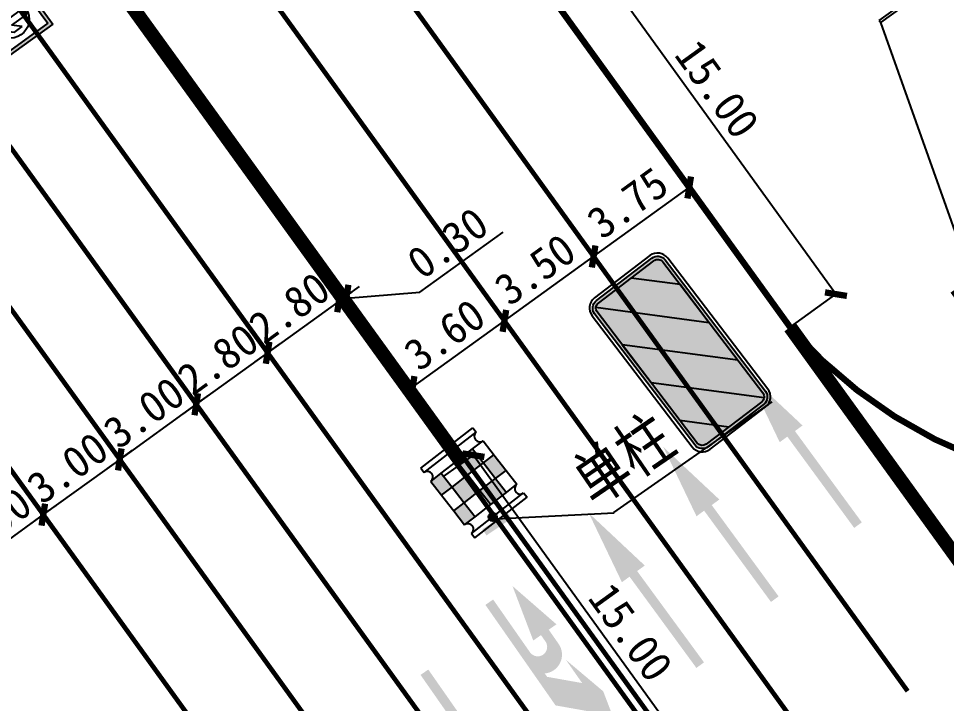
# Model space of a CAD drawing. Extents: x 529560 to 530007, y 3020699 to 3021211.
# Drawn here: x 529718.49 to 529748.01, y 3020943.54 to 3020965.34 of the extents above; entities that cross this region are included whole.
import ezdxf

# ---------------------------------------------------------------- set-up
doc = ezdxf.new("R2010")
doc.units = 0
doc.header["$LTSCALE"] = 0.5
doc.header["$PDMODE"] = 32
doc.linetypes.add('JTSS01', pattern=[6, 2, -4])
doc.linetypes.add('JTSS02', pattern=[2, 1, -1])
doc.layers.get('0').update_dxf_attribs({"linetype": 'CONTINUOUS'})
doc.layers.get('Defpoints').update_dxf_attribs({"linetype": 'CONTINUOUS'})
for name, color, linetype in [('@-交通信号', 7, 'CONTINUOUS'), ('@-交通标志', 7, 'CONTINUOUS'), ('@-设计标注', 7, 'CONTINUOUS'), ('@-道路边线', 7, 'CONTINUOUS'), ('@-隔离栏', 7, 'CONTINUOUS'), ('交通标志', 7, 'CONTINUOUS')]:
    doc.layers.add(name, color=color, linetype=linetype)
doc.layers.add('@-道路标线', color=7, linetype='CONTINUOUS', lineweight=0)
doc.styles.add('--黑体', font='simhei.ttf')
doc.styles.add('HT', font='rd.shx', dxfattribs={"bigfont": 'ht.shx'})
doc.styles.add('黑体', font='simhei.ttf')
doc.linetypes.add('FENCELINE1', pattern='A,6.349999999999998,-2.54,[133,ltypeshp.shx,S=2.54,R=0,X=-2.54,Y=0],-2.54,25.4', length=36.83)
doc.dimstyles.new('标志标注', dxfattribs={"dimtxt": 1, "dimasz": 0.5, "dimexe": 0, "dimexo": 0, "dimgap": 0.25, "dimtad": 1, "dimzin": 0, "dimdsep": 46, "dimtxsty": '--黑体', "dimblk": 'ARCHTICK', "dimcen": 0.09, "dimadec": 0, "dimazin": 0, "dimtfac": 1, "dimtix": 1, "dimtmove": 2, "dimatfit": 0, "dimfxl": 1, "dimtolj": 1, "dimtzin": 0, "dimarcsym": 0})

# ---------------------------------------------------------------- blocks, each defined once
blk = doc.blocks.new('_ArchTick')
at = {"color": 0, "linetype": 'ByBlock', "const_width": 0.4}
blk.add_lwpolyline([(-0.5, -0.5), (0.5, 0.5)], dxfattribs=at)
blk = doc.blocks.new('*D57')
at = {"layer": '@-设计标注', "color": 0, "linetype": 'Continuous', "lineweight": -2, "transparency": 16777216}
for p, q in [((529731.0275971564, 3020953.60925148), (529733.946339119, 3020955.716606542)), ((529733.9463391183, 3020955.716606542), (529733.946339119, 3020955.716606542)), ((529731.0275971557, 3020953.609251481), (529731.0275971564, 3020953.60925148))]:
    blk.add_line(p, q, dxfattribs=at)
at = {"layer": 'Defpoints', "color": 0, "linetype": 'Continuous', "transparency": 16777216}
for p in [(529733.9463391183, 3020955.716606542), (529733.946339119, 3020955.716606542), (529731.0275971557, 3020953.609251481)]:
    blk.add_point(p, dxfattribs=at)
at = {"layer": '@-设计标注', "color": 0, "linetype": 'Continuous', "lineweight": -2, "transparency": 16777216, "xscale": 0.5, "yscale": 0.5, "zscale": 0.5}
for p, rotation in [((529733.946339119, 3020955.716606542), 35.82958582617868), ((529731.0275971564, 3020953.60925148), 215.8295858261787)]:
    blk.add_blockref('_ArchTick', p, dxfattribs=dict(at, rotation=rotation))
at = {"layer": '@-设计标注', "color": 0, "linetype": 'Continuous', "transparency": 16777216, "insert": (529732.0446472014, 3020955.275555094), "char_height": 1, "attachment_point": 5, "rotation": 35.82958582617868, "style": '--黑体'}
blk.add_mtext('\\A1;3.60', dxfattribs=at)
blk = doc.blocks.new('*D58')
at = {"layer": '@-设计标注', "color": 0, "linetype": 'Continuous', "lineweight": -2, "transparency": 16777216}
for p, q in [((529733.946339119, 3020955.716606541), (529736.7840049155, 3020957.765423962)), ((529733.9463391181, 3020955.716606542), (529733.946339119, 3020955.716606541))]:
    blk.add_line(p, q, dxfattribs=at)
at = {"layer": 'Defpoints', "color": 0, "linetype": 'Continuous', "transparency": 16777216}
for p in [(529736.7840049155, 3020957.765423962), (529736.7840049155, 3020957.765423962), (529733.9463391181, 3020955.716606542)]:
    blk.add_point(p, dxfattribs=at)
at = {"layer": '@-设计标注', "color": 0, "linetype": 'Continuous', "lineweight": -2, "transparency": 16777216, "xscale": 0.5, "yscale": 0.5, "zscale": 0.5}
for p, rotation in [((529736.7840049155, 3020957.765423962), 35.82958582596168), ((529733.946339119, 3020955.716606541), 215.8295858259617)]:
    blk.add_blockref('_ArchTick', p, dxfattribs=dict(at, rotation=rotation))
at = {"layer": '@-设计标注', "color": 0, "linetype": 'Continuous', "transparency": 16777216, "insert": (529734.9228510815, 3020957.353641334), "char_height": 1, "attachment_point": 5, "rotation": 35.82958582596167, "style": '--黑体'}
blk.add_mtext('\\A1;3.50', dxfattribs=at)
blk = doc.blocks.new('*D59')
at = {"layer": '@-设计标注', "color": 0, "linetype": 'Continuous', "lineweight": -2, "transparency": 16777216}
for p, q in [((529736.7840049162, 3020957.765423961), (529739.8243611269, 3020959.960585483)), ((529739.8243611259, 3020959.960585485), (529739.8243611269, 3020959.960585483)), ((529736.7840049155, 3020957.765423962), (529736.7840049162, 3020957.765423961))]:
    blk.add_line(p, q, dxfattribs=at)
at = {"layer": 'Defpoints', "color": 0, "linetype": 'Continuous', "transparency": 16777216}
for p in [(529739.8243611259, 3020959.960585485), (529739.8243611269, 3020959.960585483), (529736.7840049155, 3020957.765423962)]:
    blk.add_point(p, dxfattribs=at)
at = {"layer": '@-设计标注', "color": 0, "linetype": 'Continuous', "lineweight": -2, "transparency": 16777216, "xscale": 0.5, "yscale": 0.5, "zscale": 0.5}
for p, rotation in [((529739.8243611269, 3020959.960585483), 35.82958582596168), ((529736.7840049162, 3020957.765423961), 215.8295858259617)]:
    blk.add_blockref('_ArchTick', p, dxfattribs=dict(at, rotation=rotation))
at = {"layer": '@-设计标注', "color": 0, "linetype": 'Continuous', "transparency": 16777216, "insert": (529737.8651507176, 3020959.471075964), "char_height": 1, "attachment_point": 5, "rotation": 35.82958582596167, "style": '--黑体'}
blk.add_mtext('\\A1;3.75', dxfattribs=at)
blk = doc.blocks.new('*D61')
at = {"layer": '@-设计标注', "color": 0, "linetype": 'Continuous', "lineweight": -2, "transparency": 16777216}
for p, q in [((529728.6855399245, 3020956.340571336), (529729.0909207526, 3020956.633259539)), ((529728.6855399245, 3020956.340571336), (529726.415407287, 3020954.701517398)), ((529728.6855399243, 3020956.340571336), (529728.6855399245, 3020956.340571336)), ((529726.415407287, 3020954.701517398), (529726.0100264587, 3020954.408829195)), ((529726.4154072867, 3020954.701517398), (529726.415407287, 3020954.701517398))]:
    blk.add_line(p, q, dxfattribs=at)
at = {"layer": 'Defpoints', "color": 0, "linetype": 'Continuous', "transparency": 16777216}
for p in [(529728.6855399243, 3020956.340571336), (529726.4154072867, 3020954.701517398), (529726.415407287, 3020954.701517398)]:
    blk.add_point(p, dxfattribs=at)
at = {"layer": '@-设计标注', "color": 0, "linetype": 'Continuous', "lineweight": -2, "transparency": 16777216, "xscale": 0.5, "yscale": 0.5, "zscale": 0.5}
for p, rotation in [((529728.6855399245, 3020956.340571336), 215.8295858240095), ((529726.415407287, 3020954.701517398), 35.82958582400948)]:
    blk.add_blockref('_ArchTick', p, dxfattribs=dict(at, rotation=rotation))
at = {"layer": '@-设计标注', "color": 0, "linetype": 'Continuous', "transparency": 16777216, "insert": (529727.1081526701, 3020956.13367045), "char_height": 1, "attachment_point": 5, "rotation": 35.82958582400948, "style": '--黑体'}
blk.add_mtext('\\A1;2.80', dxfattribs=at)
blk = doc.blocks.new('*D62')
at = {"layer": '@-设计标注', "color": 0, "linetype": 'Continuous', "lineweight": -2, "transparency": 16777216}
for p, q in [((529726.415407287, 3020954.701517397), (529726.820788115, 3020954.9942056)), ((529726.415407287, 3020954.701517397), (529724.1452746496, 3020953.06246346)), ((529726.4154072865, 3020954.701517398), (529726.415407287, 3020954.701517397)), ((529724.1452746496, 3020953.06246346), (529723.7398938215, 3020952.769775257)), ((529724.1452746489, 3020953.062463461), (529724.1452746496, 3020953.06246346))]:
    blk.add_line(p, q, dxfattribs=at)
at = {"layer": 'Defpoints', "color": 0, "linetype": 'Continuous', "transparency": 16777216}
for p in [(529726.4154072865, 3020954.701517398), (529724.1452746489, 3020953.062463461), (529724.1452746496, 3020953.06246346)]:
    blk.add_point(p, dxfattribs=at)
at = {"layer": '@-设计标注', "color": 0, "linetype": 'Continuous', "lineweight": -2, "transparency": 16777216, "xscale": 0.5, "yscale": 0.5, "zscale": 0.5}
for p, rotation in [((529726.415407287, 3020954.701517397), 215.8295858259618), ((529724.1452746496, 3020953.06246346), 35.82958582596175)]:
    blk.add_blockref('_ArchTick', p, dxfattribs=dict(at, rotation=rotation))
at = {"layer": '@-设计标注', "color": 0, "linetype": 'Continuous', "transparency": 16777216, "insert": (529724.8380200323, 3020954.494616511), "char_height": 1, "attachment_point": 5, "rotation": 35.82958582596176, "style": '--黑体'}
blk.add_mtext('\\A1;2.80', dxfattribs=at)
blk = doc.blocks.new('*D63')
at = {"layer": '@-设计标注', "color": 0, "linetype": 'Continuous', "lineweight": -2, "transparency": 16777216}
for p, q in [((529724.1452746503, 3020953.06246346), (529724.5506554784, 3020953.355151662)), ((529724.1452746503, 3020953.06246346), (529721.7129896816, 3020951.306334241)), ((529724.1452746489, 3020953.062463461), (529724.1452746503, 3020953.06246346)), ((529721.7129896816, 3020951.306334241), (529721.3076088533, 3020951.013646038)), ((529721.7129896802, 3020951.306334243), (529721.7129896816, 3020951.306334241))]:
    blk.add_line(p, q, dxfattribs=at)
at = {"layer": 'Defpoints', "color": 0, "linetype": 'Continuous', "transparency": 16777216}
for p in [(529724.1452746489, 3020953.062463461), (529721.7129896802, 3020951.306334243), (529721.7129896816, 3020951.306334241)]:
    blk.add_point(p, dxfattribs=at)
at = {"layer": '@-设计标注', "color": 0, "linetype": 'Continuous', "lineweight": -2, "transparency": 16777216, "xscale": 0.5, "yscale": 0.5, "zscale": 0.5}
for p, rotation in [((529724.1452746503, 3020953.06246346), 215.8295858259618), ((529721.7129896816, 3020951.306334241), 35.82958582596175)]:
    blk.add_blockref('_ArchTick', p, dxfattribs=dict(at, rotation=rotation))
at = {"layer": '@-设计标注', "color": 0, "linetype": 'Continuous', "transparency": 16777216, "insert": (529722.4868112297, 3020952.797024933), "char_height": 1, "attachment_point": 5, "rotation": 35.82958582596176, "style": '--黑体'}
blk.add_mtext('\\A1;3.00', dxfattribs=at)
blk = doc.blocks.new('*D64')
at = {"layer": '@-设计标注', "color": 0, "linetype": 'Continuous', "lineweight": -2, "transparency": 16777216}
for p, q in [((529721.7129896814, 3020951.306334241), (529722.1183705095, 3020951.599022444)), ((529721.7129896814, 3020951.306334241), (529719.2807047123, 3020949.550205023)), ((529721.7129896802, 3020951.306334243), (529721.7129896814, 3020951.306334241)), ((529719.2807047123, 3020949.550205023), (529718.8753238842, 3020949.25751682)), ((529719.6278616693, 3020949.069383544), (529719.2807047123, 3020949.550205023))]:
    blk.add_line(p, q, dxfattribs=at)
at = {"layer": 'Defpoints', "color": 0, "linetype": 'Continuous', "transparency": 16777216}
for p in [(529721.7129896802, 3020951.306334243), (529719.2807047123, 3020949.550205023), (529719.6278616693, 3020949.069383544)]:
    blk.add_point(p, dxfattribs=at)
at = {"layer": '@-设计标注', "color": 0, "linetype": 'Continuous', "lineweight": -2, "transparency": 16777216, "xscale": 0.5, "yscale": 0.5, "zscale": 0.5}
for p, rotation in [((529721.7129896814, 3020951.306334241), 215.8295858259618), ((529719.2807047123, 3020949.550205023), 35.82958582596175)]:
    blk.add_blockref('_ArchTick', p, dxfattribs=dict(at, rotation=rotation))
at = {"layer": '@-设计标注', "color": 0, "linetype": 'Continuous', "transparency": 16777216, "insert": (529720.0545262608, 3020951.040895715), "char_height": 1, "attachment_point": 5, "rotation": 35.82958582596176, "style": '--黑体'}
blk.add_mtext('\\A1;3.00', dxfattribs=at)
blk = doc.blocks.new('*D65')
at = {"layer": '@-设计标注', "color": 0, "linetype": 'Continuous', "lineweight": -2, "transparency": 16777216}
for p, q in [((529719.2807047125, 3020949.550205023), (529719.6860855406, 3020949.842893226)), ((529719.2807047125, 3020949.550205023), (529716.848419744, 3020947.794075805)), ((529719.6278616693, 3020949.069383544), (529719.2807047125, 3020949.550205023)), ((529716.848419744, 3020947.794075805), (529716.443038916, 3020947.501387602)), ((529717.1955766999, 3020947.313254327), (529716.848419744, 3020947.794075805))]:
    blk.add_line(p, q, dxfattribs=at)
at = {"layer": 'Defpoints', "color": 0, "linetype": 'Continuous', "transparency": 16777216}
for p in [(529719.6278616693, 3020949.069383544), (529716.848419744, 3020947.794075805), (529717.1955766999, 3020947.313254327)]:
    blk.add_point(p, dxfattribs=at)
at = {"layer": '@-设计标注', "color": 0, "linetype": 'Continuous', "lineweight": -2, "transparency": 16777216, "xscale": 0.5, "yscale": 0.5, "zscale": 0.5}
for p, rotation in [((529719.2807047125, 3020949.550205023), 215.8295858259618), ((529716.848419744, 3020947.794075805), 35.82958582596175)]:
    blk.add_blockref('_ArchTick', p, dxfattribs=dict(at, rotation=rotation))
at = {"layer": '@-设计标注', "color": 0, "linetype": 'Continuous', "transparency": 16777216, "insert": (529717.6222412924, 3020949.284766497), "char_height": 1, "attachment_point": 5, "rotation": 35.82958582596176, "style": '--黑体'}
blk.add_mtext('\\A1;3.00', dxfattribs=at)
blk = doc.blocks.new('*D66')
at = {"layer": '@-设计标注', "color": 0, "linetype": 'Continuous', "lineweight": -2, "transparency": 16777216}
for p, q in [((529715.141007263, 3020955.47500647), (529709.5999699098, 3020951.474333145)), ((529727.1612620894, 3020927.151483456), (529709.5999699098, 3020951.474333145)), ((529732.7022994428, 3020931.152156781), (529727.1612620894, 3020927.151483456))]:
    blk.add_line(p, q, dxfattribs=at)
at = {"layer": 'Defpoints', "color": 0, "linetype": 'Continuous', "transparency": 16777216}
for p in [(529715.141007263, 3020955.47500647), (529709.5999699098, 3020951.474333145), (529732.7022994428, 3020931.152156781)]:
    blk.add_point(p, dxfattribs=at)
at = {"layer": '@-设计标注', "color": 0, "linetype": 'Continuous', "lineweight": -2, "transparency": 16777216, "xscale": 0.5, "yscale": 0.5, "zscale": 0.5}
for p, rotation in [((529709.5999699098, 3020951.474333145), 125.829585820494), ((529727.1612620894, 3020927.151483456), 305.829585820494)]:
    blk.add_blockref('_ArchTick', p, dxfattribs=dict(at, rotation=rotation))
at = {"layer": '@-设计标注', "color": 0, "linetype": 'Continuous', "transparency": 16777216, "insert": (529719.1982099167, 3020939.903217654), "char_height": 1.5, "attachment_point": 5, "rotation": 305.829585820494, "style": '--黑体'}
blk.add_mtext('\\A1;30.00', dxfattribs=at)
blk = doc.blocks.new('*D109')
at = {"layer": '@-设计标注', "color": 0, "linetype": 'Continuous', "lineweight": -2, "transparency": 16777216}
for p, q in [((529731.2600973474, 3020956.626394616), (529733.9064598316, 3020958.537089515)), ((529728.8071541723, 3020956.428377797), (529731.2600973474, 3020956.626394616)), ((529728.9287684206, 3020956.516184257), (529729.3341492487, 3020956.80887246)), ((529728.6855399241, 3020956.340571336), (529728.280159096, 3020956.047883132)), ((529728.6855399241, 3020956.340571336), (529728.9287684206, 3020956.516184257)), ((529728.6855399241, 3020956.340571336), (529728.9287684206, 3020956.516184257)), ((529728.6855399243, 3020956.340571336), (529728.6855399241, 3020956.340571336)), ((529728.9287684208, 3020956.516184257), (529728.9287684206, 3020956.516184257))]:
    blk.add_line(p, q, dxfattribs=at)
at = {"layer": 'Defpoints', "color": 0, "linetype": 'Continuous', "transparency": 16777216}
for p in [(529728.6855399243, 3020956.340571336), (529728.9287684208, 3020956.516184257), (529728.9287684206, 3020956.516184257)]:
    blk.add_point(p, dxfattribs=at)
at = {"layer": '@-设计标注', "color": 0, "linetype": 'Continuous', "lineweight": -2, "transparency": 16777216, "xscale": 0.5, "yscale": 0.5, "zscale": 0.5}
for p, rotation in [((529728.9287684206, 3020956.516184257), 215.8295858402783), ((529728.6855399241, 3020956.340571336), 35.82958584027832)]:
    blk.add_blockref('_ArchTick', p, dxfattribs=dict(at, rotation=rotation))
at = {"layer": '@-设计标注', "color": 0, "linetype": 'Continuous', "transparency": 16777216, "insert": (529732.1409576533, 3020958.194368148), "char_height": 1, "attachment_point": 5, "rotation": 35.82958584027834, "style": '--黑体'}
blk.add_mtext('\\A1;0.30', dxfattribs=at)
blk = doc.blocks.new('*D120')
at = {"layer": '@-设计标注', "color": 0, "linetype": 'Continuous', "lineweight": -2, "transparency": 16777216}
for p, q in [((529732.0134337489, 3020950.759745132), (529732.9605700783, 3020951.443585143)), ((529732.9605700783, 3020951.443585143), (529741.7412161676, 3020939.282160297)), ((529740.7940798376, 3020938.598320285), (529741.7412161676, 3020939.282160297))]:
    blk.add_line(p, q, dxfattribs=at)
at = {"layer": 'Defpoints', "color": 0, "linetype": 'Continuous', "transparency": 16777216}
for p in [(529732.0134337489, 3020950.759745132), (529741.7412161676, 3020939.282160297), (529740.7940798376, 3020938.598320285)]:
    blk.add_point(p, dxfattribs=at)
at = {"layer": '@-设计标注', "color": 0, "linetype": 'Continuous', "lineweight": -2, "transparency": 16777216, "xscale": 0.5, "yscale": 0.5, "zscale": 0.5}
for p, rotation in [((529732.9605700783, 3020951.443585143), 125.829585814006), ((529741.7412161676, 3020939.282160297), 305.829585814006)]:
    blk.add_blockref('_ArchTick', p, dxfattribs=dict(at, rotation=rotation))
at = {"layer": '@-设计标注', "color": 0, "linetype": 'Continuous', "transparency": 16777216, "insert": (529737.9635192058, 3020945.805193656), "char_height": 1, "attachment_point": 5, "rotation": 305.82958581400595, "style": '--黑体'}
blk.add_mtext('\\A1;15.00', dxfattribs=at)
blk = doc.blocks.new('*D130')
at = {"layer": '@-设计标注', "color": 0, "linetype": 'Continuous', "lineweight": -2, "transparency": 16777216}
for p, q in [((529734.2533237762, 3020967.676618149), (529735.7101426052, 3020968.728453005)), ((529744.4907886945, 3020956.567028161), (529735.7101426052, 3020968.728453005)), ((529743.0339698659, 3020955.515193305), (529744.4907886945, 3020956.567028161))]:
    blk.add_line(p, q, dxfattribs=at)
at = {"layer": 'Defpoints', "color": 0, "linetype": 'Continuous', "transparency": 16777216}
for p in [(529735.7101426052, 3020968.728453005), (529734.2533237762, 3020967.676618149), (529743.0339698659, 3020955.515193305)]:
    blk.add_point(p, dxfattribs=at)
at = {"layer": '@-设计标注', "color": 0, "linetype": 'Continuous', "lineweight": -2, "transparency": 16777216, "xscale": 0.5, "yscale": 0.5, "zscale": 0.5}
for p, rotation in [((529735.7101426052, 3020968.728453005), 125.8295858206138), ((529744.4907886945, 3020956.567028161), 305.8295858206138)]:
    blk.add_blockref('_ArchTick', p, dxfattribs=dict(at, rotation=rotation))
at = {"layer": '@-设计标注', "color": 0, "linetype": 'Continuous', "transparency": 16777216, "insert": (529740.7130917325, 3020963.090061519), "char_height": 1, "attachment_point": 5, "rotation": 305.8295858206138, "style": '--黑体'}
blk.add_mtext('\\A1;15.00', dxfattribs=at)
blk = doc.blocks.new('A$C20262908')
at = {"layer": '@-交通信号'}
h = blk.add_hatch(color=256, dxfattribs=at)
h.paths.add_polyline_path([(1.600634182977955, 6.210089854750548), (1.705974536656867, 6.036182656142044), (1.722252771200146, 5.788063367348513), (1.783296591835095, 5.820603752945316), (1.803644825937225, 6.129735790658742), (1.677487626147921, 6.40226023318246), (1.522953392297494, 6.443348794025952), (1.539121309353504, 6.503948328609113), (1.559469543572049, 6.569028828933368), (1.543190867931115, 6.630041577809607), (1.50249528151471, 6.668258827921817), (1.4451141829486, 6.683922750657076), (1.38773308432428, 6.668258827921817), (1.347037497966083, 6.630041577809607), (1.330758822383359, 6.569028828918817), (1.351107056601904, 6.503948328623665), (1.367274973599705, 6.443348794025952), (1.212740739749278, 6.402260233167907), (1.086583539901766, 6.12973579064419), (1.106931774120311, 5.820603752959868), (1.167975594697054, 5.788063367348513), (1.184253829240333, 6.036182656156597), (1.289594182861037, 6.210089854750548), (1.289594182919245, 5.821289854720817), (1.167975594697054, 5.121449854748789), (1.123162375413812, 5.111061243893344), (1.111001332639715, 5.043705771851818), (1.289594182861037, 5.043689854719559), (1.445114183006808, 5.821289854735367), (1.600634182977955, 5.043689854734112), (1.77922703308286, 5.043705771851818), (1.767065990541594, 5.111061243893344), (1.722252771200146, 5.121449854734237), (1.600634182977955, 5.821289854735367)])
h.paths.add_polyline_path([(1.34106393100228, 3.490382939213303), (1.054025306541007, 2.77457599552872), (0.9442910053185188, 2.772835227675385), (0.9251309569808654, 2.74149842619954), (1.09574236231856, 2.633318344771395), (1.483963789942207, 3.257059906376525), (1.792364179098511, 2.70947301101114), (1.763338306744116, 2.676835374310029), (1.766966816445345, 2.651450395249411), (1.810505404311696, 2.633318344756844), (1.908468109148088, 2.713099204396712), (1.603695788711774, 3.492776020968448), (1.618208945437799, 3.873548539457258), (1.770594885165337, 3.713986820206627), (1.810498788719995, 3.449985530372941), (1.875968094391281, 3.490115837266785), (1.846787854970898, 3.801020337486988), (1.705286562268156, 4.004099086261704), (1.534759397211018, 4.062121431095873), (1.527502818906214, 4.105638460605405, 0.2072279350689316), (1.536862318520434, 4.304035340261178, 0.0711061981058181), (1.521611607924568, 4.326142171543324, 0.0975891202728249), (1.505733524973038, 4.337728110942406, 0.0222332267681968), (1.486810258298645, 4.345536458946297, 0.0407986121601978), (1.476032406731974, 4.34846528415801, 0.0459787038497324), (1.447806362877599, 4.351066376824745, 0.0363583218134128), (1.41208339674631, 4.34846528415801, 0.02830864803348), (1.392890011018607, 4.344535183176049, 0.0246906909628924), (1.371488369477446, 4.337728110942406, 0.079384576499933), (1.346410269907209, 4.323510421760147, 0.1243502617140169), (1.335183425340801, 4.308716938496218, 0.0811445592898371), (1.330410815717186, 4.289198379570733, 0.0695555518301039), (1.331837628094945, 4.265841116182854, 0.0047304574096672), (1.333952440822031, 4.255887759267353, 0.0090106909384495), (1.335205918760038, 4.250694593662045, 0.057141586892112), (1.34128549468005, 4.234974404491366, -0.0682413411958788), (1.34609056584304, 4.221683421244961, -0.1243534000053011), (1.345359178900252, 4.201817645167466, 0.0894556629479959), (1.34246246080147, 4.174540697888004, 0.0148189027599731), (1.344483915891031, 4.154845142227713, -0.0224194918720017), (1.346325109654571, 4.133755183167521, 0.0428473774026392), (1.34609056584304, 4.123770511127077, 0.1828745618122536), (1.348471540142782, 4.118494326496147, 0.101618928131842), (1.356975653790867, 4.112891118275002, 0.0299215739039949), (1.400514241773635, 4.103438784644822), (1.400514241773635, 4.058495237710302), (1.29235360311577, 4.032564406326854), (1.221502177009823, 3.939619158991262), (1.110796685970854, 3.793562070917686), (1.070942621037829, 3.758154267357893), (0.8960283421329219, 3.647504982844112), (0.9491668014670722, 3.607671034536907), (1.139280950243119, 3.706733891638577), (1.186076243582647, 3.731598482423577), (1.292353603173977, 3.875442362681496)])
for p, q in [((-5.97242033109e-05, 7.46323644767108), (-5.97242033109e-05, 1.854004647713735)), ((2.804556175717151, 7.46323644767108), (-5.97242033109e-05, 7.46323644767108)), ((2.804556175717151, 7.46323644767108), (2.804556175717151, 1.854004647713735)), ((2.804556175775359, 4.658620547692406), (-5.97242615186e-05, 4.658620547721512)), ((2.804556175717151, 1.854004647713735), (-5.97242033109e-05, 1.854004647713735))]:
    blk.add_line(p, q, dxfattribs=at)
at = {"layer": '@-交通信号', "const_width": 0.2, "flags": 128}
blk.add_lwpolyline([(1.402248225756919, 1.854004647713735), (1.402248225756919, 0)], dxfattribs=at)
at = {"layer": '@-交通信号', "color": 1}
blk.add_circle((1.402248225698712, 6.060928497652638), 1.166399999991831, dxfattribs=at)
at = {"layer": '@-交通信号', "color": 3}
blk.add_circle((1.418040356831625, 3.383721678357686), 1.166399999991831, dxfattribs=at)
blk = doc.blocks.new('人行灯')
at = {"layer": '@-交通信号', "rotation": 335.5426217795846}
blk.add_blockref('A$C20262908', (502933.8473118571, 73806.93248637827), dxfattribs=at)
at = {"layer": '@-交通信号', "style": 'HT', "width": 0.6}
blk.add_text('行人灯', height=1.499999999999999, rotation=336.8116892374417, dxfattribs=at).set_placement((502938.1296336069, 73809.25216818527))
blk = doc.blocks.new('A$C5A7E11EF')
for p, q in [((-2.91091453e-08, 0.9599999913624516), (0.4999999708908547, 1.499999991362442)), ((0.4999999708908547, 1.499999991362442), (0.9999999708908544, 0.9599999913624516)), ((-2.91091453e-08, 0.9599999913624516), (-2.91091453e-08, 0.4999999913624437)), ((-2.91091453e-08, 0.4999999913624437), (0.3349999708908342, 0.8617999913624029)), ((0.3349999708907774, -8.6375564e-09), (0.3349999708908342, 0.8617999913624029)), ((0.6649999708908183, 0.861799991362517), (0.9999999708908544, 0.4999999913624437)), ((0.6649999708908183, -8.6375564e-09), (0.6649999708908183, 0.8617999913624885)), ((0.9999999708908544, 0.9599999913624516), (0.9999999708908544, 0.4999999913624437)), ((0.3349999708908342, -8.6375564e-09), (0.6649999708908183, -8.6375564e-09))]:
    blk.add_line(p, q)
at = {"layer": 'Defpoints', "color": 0, "linetype": 'ByBlock'}
for p in [(-2.91091453e-08, 0.9599999913624516), (0.9999999708908544, 0.9599999913624516), (0.3349999708907774, -8.6375564e-09), (0.6649999708908183, -8.6375564e-09)]:
    blk.add_point(p, dxfattribs=at)
blk = doc.blocks.new('A$C57464AE3')
at = {"xscale": 40, "yscale": 40, "zscale": 40}
blk.add_blockref('A$C5A7E11EF', (1.4498746737e-06, 2.591264092e-07), dxfattribs=at)
blk = doc.blocks.new('A$C284C4AF0')
blk.add_blockref('A$C57464AE3', (0, 0))
blk = doc.blocks.new('A$C6DDB773E')
at = {"layer": '@-交通信号'}
h = blk.add_hatch(color=256, dxfattribs=at)
h.paths.add_polyline_path([(3049.573524667299, 6841.9090353769), (3049.573524667299, 6260.702657753211), (3049.573524667299, 5718.833862118991), (3049.573524667299, 5137.6274844953), (2378.692515239702, 5137.6274844953), (2378.692515239702, 5718.833862118991), (2378.692515239702, 6260.702657753211), (2378.692515239702, 6841.9090353769)])
h.paths.add_polyline_path([(3010.235942677828, 6802.571453387425), (3010.235942677828, 6260.702657753211), (3010.235942677828, 5718.833862118991), (3010.235942677828, 5176.965066484771), (2418.030097229174, 5176.965066484771), (2418.030097229174, 5718.833862118991), (2418.030097229174, 6260.702657753211), (2418.030097229174, 6802.571453387425)], flags=16)
for p, q in [((3010.235942677828, 5718.833862118991), (3010.235942677828, 5176.965066484771)), ((3049.573524667299, 5718.833862118991), (3049.573524667299, 5137.6274844953)), ((3049.573524667299, 5137.6274844953), (2378.692515239702, 5137.6274844953)), ((3010.235942677828, 5176.965066484771), (2418.030097229174, 5176.965066484771)), ((10165.4349845447, 29.91589540126734), (10165.4349845447, -0.0001088168646675)), ((10165.4349845447, 29.91589540126734), (10763.75498454459, 29.91589540126734)), ((10165.4349845447, -0.0001088168646675), (10763.75498454459, -0.0001088168937713))]:
    blk.add_line(p, q, dxfattribs=at)
blk.add_circle((2714.652432889562, 5441.331110703817), 198.2290340651687, dxfattribs=at)
at = {"layer": '@-交通信号', "xscale": 5.759999999951104, "yscale": 5.759999999951104, "zscale": 5.759999999951104, "rotation": 90}
blk.add_blockref('A$C284C4AF0', (2887.29083295993, 5307.224454401176), dxfattribs=at)
blk = doc.blocks.new('A$C348E0356')
at = {"layer": '交通标志', "lineweight": 15}
h = blk.add_hatch(color=1, dxfattribs=at)
h.paths.add_polyline_path([(3.003229652764275, 1.581825583154568), (2.699315253586973, 2.053429645515278), (2.345612207427619, 1.825493846656171), (2.649526606546714, 1.35388978429546)])
h.paths.add_polyline_path([(1.699794109328649, 2.827652479812969), (2.00370850827312, 2.356048417277634), (2.357411554490681, 2.58398421613674), (2.053497155546209, 3.055588278657522)])
h.paths.add_polyline_path([(2.00370850827312, 2.356048417277634), (1.473153939063194, 2.014144718996249), (1.815057638159487, 1.483590148374786), (2.345612207427619, 1.825493846656171), (2.212649657740256, 2.031820624353712)])
h.paths.add_polyline_path([(2.11897203727858, 1.011986086014075), (1.815057638159487, 1.483590148374786), (1.284503068891353, 1.141686450093402), (1.588417468068655, 0.6700823877326914)])
h.paths.add_polyline_path([(1.169239540060515, 2.485748781531583), (0.6386849708505907, 2.143845083250199), (0.9425993697950616, 1.672241020714864), (1.473153939063194, 2.014144718996249)])
h.paths.add_polyline_path([(0.9425993697950616, 1.672241020714864), (0.5888963236357087, 1.444305221855755), (0.9308000227320008, 0.9137506512342952), (1.284503068891353, 1.141686450093402), (1.151540519262198, 1.348013227790942)])
at = {"layer": '交通标志', "lineweight": 25}
for p, q in [((1.768577406415715, 3.497717086982446), (6.21755607426e-05, 2.358038092701462)), ((1.863550656125879, 3.350340817545656), (0.0950354252709076, 2.210661823264671)), ((1.863550656125879, 3.350340817545656), (1.768577406415715, 3.497717086982446)), ((2.053497155546209, 3.055588278657522), (1.699794109328649, 2.827652479812969)), ((2.357411554490681, 2.58398421613674), (2.053497155546209, 3.055588278657522)), ((1.699794109328649, 2.827652479812969), (1.169239540060515, 2.485748781531583)), ((2.00370850827312, 2.356048417277634), (1.699794109328649, 2.827652479812969)), ((1.169239540060515, 2.485748781531583), (0.6386849708505907, 2.143845083250199)), ((1.473153939063194, 2.014144718996249), (1.169239540060515, 2.485748781531583)), ((2.357411554490681, 2.58398421613674), (2.00370850827312, 2.356048417277634)), ((2.699315253586973, 2.053429645515278), (2.357411554490681, 2.58398421613674)), ((0.0950354252709076, 2.210661823264671), (6.21755607426e-05, 2.358038092701462)), ((0.6386849708505907, 2.143845083250199), (0.2849819246330298, 1.91590928439109)), ((0.9425993697950616, 1.672241020714864), (0.6386849708505907, 2.143845083250199)), ((2.00370850827312, 2.356048417277634), (1.473153939063194, 2.014144718996249)), ((2.345612207427619, 1.825493846656171), (2.00370850827312, 2.356048417277634)), ((3.003229652764275, 1.581825583154568), (2.566352703957818, 2.259756423212819)), ((0.5888963236357087, 1.444305221855755), (0.2849819246330298, 1.91590928439109)), ((1.473153939063194, 2.014144718996249), (0.9425993697950616, 1.672241020714864)), ((1.815057638159487, 1.483590148374786), (1.473153939063194, 2.014144718996249)), ((2.345612207427619, 1.825493846656171), (1.815057638159487, 1.483590148374786)), ((2.649526606546714, 1.35388978429546), (2.212649657740256, 2.031820624353712)), ((2.699315253586973, 2.053429645515278), (2.345612207427619, 1.825493846656171)), ((0.9425993697950616, 1.672241020714864), (0.5888963236357087, 1.444305221855755)), ((1.284503068891353, 1.141686450093402), (0.9425993697950616, 1.672241020714864)), ((1.815057638159487, 1.483590148374786), (1.284503068891353, 1.141686450093402)), ((2.11897203727858, 1.011986086014075), (1.68209508853033, 1.689916926072328)), ((3.003229652764275, 1.581825583154568), (2.649526606546714, 1.35388978429546)), ((0.9308000227320008, 0.9137506512342952), (0.5888963236357087, 1.444305221855755)), ((1.588417468068655, 0.6700823877326914), (1.151540519262198, 1.348013227790942)), ((3.193176151951773, 1.287073044106364), (1.424660921038593, 0.1473940498253796)), ((2.649526606546714, 1.35388978429546), (2.11897203727858, 1.011986086014075)), ((3.288149401603732, 1.139696774669572), (3.193176151951773, 1.287073044106364)), ((1.234714421851094, 0.442146588873584), (0.7978374730446376, 1.120077428931835)), ((1.284503068891353, 1.141686450093402), (0.9308000227320008, 0.9137506512342952)), ((3.288149401603732, 1.139696774669572), (1.519634170748758, 1.7780388589e-05)), ((2.11897203727858, 1.011986086014075), (1.588417468068655, 0.6700823877326914)), ((1.588417468068655, 0.6700823877326914), (1.234714421851094, 0.442146588873584)), ((1.519634170748758, 1.7780388589e-05), (1.424660921038593, 0.1473940498253796))]:
    blk.add_line(p, q, dxfattribs=at)
for centre, major_axis, ratio, start_param, end_param in [((1.958523905836044, 3.202964548094313), (0.0132628393479032, 0.1748249984116091), 0.9999999976595978, 0.648165981041317, 3.789758634631108), ((0.1900086749810725, 2.06328555382788), (-0.1748249984686601, 0.0132628393522313), 0.999999997006934, 2.218962305269292, 5.360554958859085), ((3.098202902416232, 1.434449313717776), (-0.1748249984686601, 0.0132628393522313), 0.999999997006934, -0.9226303483204992, 2.218962305269292), ((1.329687671561259, 0.2947703194367932), (0.0132628393608787, 0.1748249985826468), 0.9999999959073038, 3.789758633994535, 6.931351287584327)]:
    blk.add_ellipse(centre, major_axis=major_axis, ratio=ratio, start_param=start_param, end_param=end_param, dxfattribs=at)
blk = doc.blocks.new('A$C3C0A0687')
at = {"layer": '交通标志', "linetype": 'ByBlock', "lineweight": -3}
for points in [[(0.51630682812538, 0.9557776210713198), (0.2803620946360752, 0.9608847109484486), (0.259674049098976, 0.0051084273000015), (0.4956187825882809, 1.3374228729e-06)], [(0.2649107784296911, 0.5038333508418873, 1), (-2.718347456714953e-06, 0.5038333508418873, 1)]]:
    blk.add_hatch(color=14, dxfattribs=at).paths.add_polyline_path(points)
at = {"layer": '交通标志', "color": 14}
blk.add_circle((0.1324540300411172, 0.5038333508418873), 0.1324567483885739, dxfattribs=at)
blk = doc.blocks.new('A$C59555438')
at = {"layer": '交通标志'}
h = blk.add_hatch(color=1, dxfattribs=at)
edge = h.paths.add_edge_path(flags=16)
edge.add_arc((0.3505040291111072, -0.2000641846525468), 0.2015999999999083, 105.28331680243821, 195.2833168024382, ccw=False)
edge.add_line((0.2973638451967417, -0.0055939276630852), (5.360870505988714, 1.378040152772654))
edge.add_arc((5.414010689903078, 1.183569895783192), 0.2015999999999011, 15.283316802438208, 105.28331680244241, ccw=False)
edge.add_line((5.608480946892087, 1.236710079697104), (6.193512939698848, -0.9042558261298836))
edge.add_arc((5.999042682709839, -0.957396010043567), 0.2015999999998938, -74.71668319756589, 15.283316802438208, ccw=False)
edge.add_line((6.052182866622387, -1.151866267033027), (0.9886762058304157, -2.535500347468768))
edge.add_arc((0.9355360219160502, -2.34103009047908), 0.2015999999999011, 195.2833168024382, 285.2833168024382, ccw=False)
edge.add_line((0.7410657649270433, -2.394170274392763), (0.1560337721202814, -0.2532043685657754))
edge = h.paths.add_edge_path()
edge.add_arc((0.3503419572534767, -0.1999667472398414), 0.302399999999848, 105.28331680243821, 195.2833168024382, ccw=False)
edge.add_line((0.2706316813819285, 0.0917386382445784), (5.334390413281653, 1.475441598648558))
edge.add_arc((5.414100689153202, 1.18373621316391), 0.302399999999848, 15.283316802436786, 105.28331680243821, ccw=False)
edge.add_line((5.705806074638529, 1.263446489034095), (6.290910140045524, -0.8777831715638058))
edge.add_arc((5.999204754560196, -0.9574934474339896), 0.302399999999848, -74.71668319756168, 15.283316802438208, ccw=False)
edge.add_line((6.078915030429924, -1.249198832918409), (1.015156298530199, -2.632901793322389))
edge.add_arc((0.9354460226604712, -2.341196407837741), 0.3023999999998553, 195.2833168024382, 285.2833168024382, ccw=False)
edge.add_line((0.6437406371751422, -2.420906683708153), (0.05863657176814741, -0.2796770231102528))
for points in [[(2.254681827422053, -2.189556589226748), (3.715157706097762, -1.790472647057248), (5.513923373892131, 1.358669911795209, 0.19887857131623), (5.360870506072387, 1.378040152808353), (4.094864884389901, 1.032096394553322)], [(0.395556210096374, -1.12975365046673), (0.7410657650124698, -2.394170274357506, 0.1989461638767202), (0.8356233380946128, -2.516130106418776), (2.634389005716447, 0.6330124523843619), (1.17391312721698, 0.2339285102629444)], [(5.175633584771319, -1.391388704888338), (6.052182866708277, -1.151866266997448, 0.414213562373089), (6.193512939784235, -0.9042558260944772), (5.953990501893699, -0.02770654415874374)]]:
    blk.add_hatch(color=1, dxfattribs=at).paths.add_polyline_path(points)
at = {"layer": '交通标志', "true_color": 0xffffff}
for points in [[(5.953990501893699, -0.02770654415874363), (5.60848094697774, 1.236710079731532, 0.1989461638809752), (5.513923373892131, 1.358669911795211), (3.715157706097765, -1.790472647057248), (5.17563358477132, -1.391388704888338)], [(4.094864884389901, 1.032096394553322), (2.634389005716448, 0.6330124523843624), (0.8356233380946132, -2.516130106418776, 0.1988785713200205), (0.9886762059159082, -2.535500347433525), (2.254681827422053, -2.189556589226748)], [(1.17391312721698, 0.2339285102629443), (0.2973638452820637, -0.005593927627434048, 0.4142135623730747), (0.1560337722058186, -0.2532043685309235), (0.395556210096374, -1.12975365046673)]]:
    blk.add_hatch(color=7, dxfattribs=at).paths.add_polyline_path(points)
at = {"layer": '交通标志', "color": 1}
for points in [[(0.5464096677369527, -2.447644689311118, 0.414213562373091), (1.041630549543697, -2.730304835463357), (6.10565303610565, -1.346529802489839, 0.414213562373091), (6.388313182256754, -0.8513089206835502), (5.803137044251343, 1.290184494685945, 0.414213562373091), (5.307916162444597, 1.572844640838184), (0.2438936758826458, 0.1890696078644396, 0.414213562373091), (-0.038766470268456, -0.3061512739420777), (0.5464096677369527, -2.447644689311118)], [(0.0586365718536399, -0.2796770230750099, -0.4142135623730951), (0.270631681467421, 0.09173863827959401), (5.334390413368963, 1.475441598683801, -0.414213562373091), (5.705806074722204, 1.263446489069564), (6.290910140131018, -0.87778317152879, -0.414213562373091), (6.078915030515418, -1.249198832883166), (1.015156298615693, -2.632901793286919, -0.414213562373091), (0.6437406372606347, -2.420906683673138), (0.0586365718536399, -0.2796770230750099)], [(0.1560337722057739, -0.2532043685307599, -0.4142135623730847), (0.2973638452822342, -0.0055939276273875), (5.360870506072387, 1.378040152808353, -0.4142135623731015), (5.608480946977579, 1.236710079732119), (6.193512939784341, -0.904255826094868, -0.4142135623731015), (6.052182866707878, -1.151866266997557), (0.9886762059159082, -2.535500347433525, -0.4142135623731015), (0.7410657650125358, -2.394170274357747), (0.1560337722057739, -0.2532043685307599)]]:
    blk.add_lwpolyline(points, format="xyb", dxfattribs=at)
for points in [[(5.513923373891883, 1.358669911794777), (3.71515770609767, -1.790472647057413)], [(2.254681827422245, -2.189556589226413), (4.094864884389608, 1.032096394552809)], [(2.634389005716001, 0.6330124523835821), (0.8356233380945923, -2.516130106418812)], [(1.173913127217019, 0.2339285102630129), (0.3955562100964016, -1.129753650466682)], [(5.175633584771276, -1.391388704888413), (5.953990501893713, -0.0277065441587183)]]:
    blk.add_lwpolyline(points, dxfattribs=at)
at = {"layer": '交通标志', "color": 7}
for points in [[(4.094864884389608, 1.032096394552809), (2.634389005716001, 0.6330124523835821)], [(3.71515770609767, -1.790472647057413), (5.175633584771276, -1.391388704888413)]]:
    blk.add_lwpolyline(points, dxfattribs=at)
at = {"layer": '交通标志', "color": 1, "lineweight": 0}
for centre, radius, start, end in [((0.3503419573371502, -0.1999667472043711), 0.302399999999848, 105.2833168024516, 195.2833168019546), ((5.999204754645687, -0.9574934473989742), 0.3023999999998538, 285.2833168024517, 15.28331680195462), ((0.935446022745964, -2.341196407802725), 0.3023999999998538, 195.2833168019546, 285.2833168024517)]:
    blk.add_arc(centre, radius, start, end, dxfattribs=at)
blk = doc.blocks.new('A$C00990124')
at = {"layer": '@-交通标志'}
blk.add_line((4.03863356891088, 8.375682107638568), (7.842989163240419, 9.514135432895273), dxfattribs=at)
at = {"layer": '@-交通标志', "color": 0, "lineweight": -3}
blk.add_line((4.058251671376638, 8.35589451668784), (-1.7789425328e-06, 3.746898548211901), dxfattribs=at)
at = {"layer": '@-交通标志', "lineweight": 0, "ltscale": 0.5, "rotation": 18.7745132221656}
blk.add_blockref('A$C348E0356', (7.610208364087156, 6.313692850992083), dxfattribs=at)
at = {"layer": '@-交通标志', "rotation": 139.089048828602}
blk.add_blockref('A$C3C0A0687', (8.190717954887077, 9.704387176316233), dxfattribs=at)
at = {"layer": '@-交通标志', "color": 0, "lineweight": -3, "rotation": 305.8141268137496}
blk.add_blockref('A$C59555438', (1.830900762579403, 5.826271494384855), dxfattribs=at)
at = {"layer": '@-交通标志', "color": 0, "lineweight": -3, "style": '黑体', "width": 0.8}
blk.add_text('单柱', height=1.5, rotation=228.1137237925515, dxfattribs=at).set_placement((4.715823206817731, 8.34912640415132))

msp = doc.modelspace()

# ---------------------------------------------------------------- hatches: boundary and pattern name
at = {"layer": '@-道路标线', "linetype": 'Continuous'}
for points in [[(529745.1919359919, 3020949.216900226), (529745.3129714227, 3020949.305502844), (529743.186508394, 3020952.210353077), (529743.4285792426, 3020952.387558341), (529741.6478309329, 3020954.058317294), (529742.7023666836, 3020951.855942574), (529742.9444375358, 3020952.033147832), (529745.0709005654, 3020949.128297602)], [(529742.5456311908, 3020946.860569475), (529742.6666666212, 3020946.949172092), (529740.5402035927, 3020949.854022324), (529740.7822744414, 3020950.031227587), (529739.0015261318, 3020951.701986541), (529740.0560618823, 3020949.499611823), (529740.2981327344, 3020949.676817081), (529742.4245957643, 3020946.77196685)], [(529740.1734509392, 3020944.760679772), (529740.2944863698, 3020944.84928239), (529738.1680233416, 3020947.754132622), (529738.4100941898, 3020947.931337886), (529736.6293458806, 3020949.60209684), (529737.6838816308, 3020947.399722122), (529737.9259524834, 3020947.576927379), (529740.0524155127, 3020944.672077148)], [(529733.4649142625, 3020946.763770522), (529733.3418944087, 3020946.677944448), (529735.5733725965, 3020943.479428392), (529737.1049094419, 3020943.206674122), (529737.6770833383, 3020942.386541795), (529737.0896580453, 3020943.927623061), (529735.9033442622, 3020944.928951996), (529736.4183007609, 3020944.190832919), (529735.3044557958, 3020944.389199639), (529735.2298530404, 3020944.496132395, 0.577350269189626), (529735.6706618536, 3020945.437242163), (529735.3559662132, 3020945.888314938), (529735.6020059091, 3020946.059967114), (529734.2030333524, 3020947.278727037), (529734.8638868133, 3020945.545010604), (529735.1099265108, 3020945.716662774), (529735.2529699843, 3020945.511629694, -1), (529734.7608905936, 3020945.16832535), (529733.587934098, 3020946.84959663)]]:
    msp.add_hatch(color=7, dxfattribs=at).paths.add_polyline_path(points)
at = {"layer": '@-道路标线', "linetype": 'Continuous', "extrusion": (-1e-16, -1e-16, -1)}
msp.add_hatch(color=7, dxfattribs=at).paths.add_polyline_path([(-529731.40207673, 3020944.535558925), (-529731.5250965696, 3020944.621385025), (-529733.0699660977, 3020942.407027736), (-529734.183811074, 3020942.208660997), (-529733.6688545626, 3020942.946780092), (-529734.8551683443, 3020941.945451156), (-529735.4425936525, 3020940.404369874), (-529734.8704197552, 3020941.2245022), (-529733.3388829046, 3020941.497256475), (-529731.2790568757, 3020944.449732849)])

# ---------------------------------------------------------------- linework, layer by layer
at = {"layer": '@-交通信号', "linetype": 'Continuous'}
msp.add_line((529754.7629161784, 3020940.308667127), (529745.9152051978, 3020965.20663777), dxfattribs=at)
at = {"layer": '@-道路标线', "color": 7, "linetype": 'Continuous', "flags": 128}
for points, const_width in [([(529743.0339698666, 3020955.515193304), (529643.6852335099, 3021093.11579561)], 0.1999999999999999), ([(529739.1733950854, 3020937.0313701), (529722.184960462, 3020960.560797067)], 0.1499999999999999), ([(529737.0878835829, 3020935.136611054), (529719.9148278247, 3020958.92174313)], 0.1499999999999999), ([(529734.8534069732, 3020933.106512076), (529717.4825428557, 3020957.165613913)], 0.1499999999999999), ([(529731.921415236, 3020932.042489824), (529715.0502578872, 3020955.409484694)], 0.1499999999999999)]:
    msp.add_lwpolyline(points, dxfattribs=dict(at, const_width=const_width))
at = {"layer": '@-道路标线', "color": 7, "linetype": 'JTSS01', "ltscale": 2, "const_width": 0.1499999999999999, "flags": 128}
for points in [[(529746.7706155587, 3020943.933706621), (529718.6826575185, 3020982.836264275)], [(529744.1637261802, 3020941.565257815), (529715.8449917214, 3020980.787446853)], [(529722.184960462, 3020960.560797067), (529710.4128886242, 3020976.865424933)], [(529719.9148278247, 3020958.92174313), (529708.1427559868, 3020975.226370995)]]:
    msp.add_lwpolyline(points, dxfattribs=at)
at = {"layer": '@-道路标线', "color": 30, "linetype": 'Continuous', "ltscale": 0.08, "const_width": 0.1499999999999999, "flags": 128}
for points in [[(529730.4252506872, 3020954.443517118), (529712.9262497588, 3020978.680091791)], [(529732.4745587189, 3020951.09268105), (529712.6830212623, 3020978.50447887)], [(529732.7177872158, 3020951.268293972), (529730.4252506872, 3020954.443517118)], [(529741.4823542491, 3020939.129139043), (529732.7177872158, 3020951.268293972)]]:
    msp.add_lwpolyline(points, dxfattribs=at)
at = {"layer": '@-道路标线', "color": 7, "linetype": 'JTSS02', "ltscale": 3, "const_width": 0.4499999999999999, "flags": 128}
msp.add_lwpolyline([(529751.1251687583, 3020944.308670889), (529743.0339698666, 3020955.515193304)], dxfattribs=at)
at = {"layer": '@-道路标线', "color": 7, "linetype": 'Continuous', "const_width": 0.1999999999999999, "flags": 128}
msp.add_lwpolyline([(529743.0339698656, 3020955.515193305, 0.4039625512413591), (529764.1447387157, 3020953.74713556)], format="xyb", dxfattribs=at)
at = {"layer": '@-道路标线', "color": 30, "linetype": 'JTSS02', "ltscale": 4.5, "const_width": 0.1499999999999999, "flags": 128}
msp.add_lwpolyline([(529741.258906588, 3020938.926129144), (529732.4745587189, 3020951.09268105)], dxfattribs=at)
at = {"layer": '@-隔离栏', "color": 4, "linetype": 'FENCELINE1', "ltscale": 0.1, "const_width": 0.2999999999999997, "flags": 128}
for points in [[(529730.303636439, 3020954.355710656), (529712.8046355108, 3020978.592285331)], [(529732.5961729675, 3020951.18048751), (529730.3036364387, 3020954.355710656)]]:
    msp.add_lwpolyline(points, dxfattribs=at)

# ---------------------------------------------------------------- block references
at = {"layer": '@-交通信号', "xscale": 0.0029999996875996, "yscale": 0.0029999996932092, "zscale": 0.0030000000000427, "rotation": 35.92758689412524}
msp.add_blockref('A$C6DDB773E', (529721.2205435036, 3020947.312553952), dxfattribs=at)
at = {"layer": '@-交通信号', "rotation": 330.2917772767717}
msp.add_blockref('人行灯', (56341.46341310598, 3206097.518944944), dxfattribs=at)
at = {"layer": '@-道路边线', "color": 7, "ltscale": 0.5, "rotation": 166.274168012346}
msp.add_blockref('A$C00990124', (529743.3498389064, 3020956.777942266), dxfattribs=at)

# ---------------------------------------------------------------- dimensions: what is measured, and where the dimension line sits
at = {"layer": '@-设计标注', "linetype": 'Continuous'}
for p1, p2, distance, override, picture, middle in [((529743.0339698656, 3020955.515193305), (529734.2533237763, 3020967.676618149), -1.7968521544609797, {"dimtmove": 1}, '*D130', (529740.7130917325, 3020963.090061519)), ((529728.6855399241, 3020956.340571335), (529726.4154072864, 3020954.701517398), 3.407339489641029e-10, {"dimtmove": 1}, '*D61', (529727.1081526701, 3020956.13367045)), ((529731.0275971557, 3020953.60925148), (529733.9463391182, 3020955.716606542), -4.770275532463802e-10, {"dimtmove": 1}, '*D57', (529732.0446472014, 3020955.275555094)), ((529732.7022994426, 3020931.152156781), (529715.141007263, 3020955.47500647), 6.834360394475002, {"dimtxt": 1.5, "dimtmove": 1}, '*D66', (529719.1982099167, 3020939.903217654)), ((529732.0134337484, 3020950.759745131), (529740.7940798376, 3020938.598320285), 1.168205628205711, {"dimtmove": 1}, '*D120', (529737.9635192058, 3020945.805193656))]:
    dim = msp.add_aligned_dim(p1=p1, p2=p2, distance=distance, dimstyle='标志标注', override=override, dxfattribs=at)
    dim.commit()
    dim.dimension.update_dxf_attribs({"geometry": picture, "text_midpoint": middle})
for base, p1, p2, angle, picture, middle in [((529739.8243611269, 3020959.960585483), (529736.7840049153, 3020957.765423962), (529739.8243611262, 3020959.960585485), 215.8295858259617, '*D59', (529737.8651507176, 3020959.471075964)), ((529736.7840049155, 3020957.765423962), (529733.9463391182, 3020955.716606542), (529736.7840049153, 3020957.765423962), 215.8295858259617, '*D58', (529734.9228510815, 3020957.353641334)), ((529724.1452746496, 3020953.06246346), (529726.4154072864, 3020954.701517398), (529724.1452746489, 3020953.062463461), 35.82958582596175, '*D62', (529724.8380200323, 3020954.494616511)), ((529721.7129896816, 3020951.306334241), (529724.1452746489, 3020953.062463461), (529721.7129896801, 3020951.306334243), 35.82958582596175, '*D63', (529722.4868112297, 3020952.797024933)), ((529719.2807047123, 3020949.550205023), (529721.7129896801, 3020951.306334243), (529719.627861669, 3020949.069383544), 35.82958582596175, '*D64', (529720.0545262608, 3020951.040895715)), ((529716.848419744, 3020947.794075805), (529719.627861669, 3020949.069383544), (529717.1955767003, 3020947.313254327), 35.82958582596175, '*D65', (529717.6222412924, 3020949.284766497))]:
    dim = msp.add_linear_dim(base=base, p1=p1, p2=p2, angle=angle, dimstyle='标志标注', override={"dimtmove": 1}, dxfattribs=at)
    dim.commit()
    dim.dimension.update_dxf_attribs({"geometry": picture, "text_midpoint": middle})
dim = msp.add_linear_dim(base=(529728.9287684206, 3020956.516184257), p1=(529728.6855399243, 3020956.340571335), p2=(529728.928768421, 3020956.516184257), angle=35.82958584027834, dimstyle='标志标注', override={"dimtmove": 1}, dxfattribs=at)
dim.commit()
dim.dimension.update_dxf_attribs({"geometry": '*D109', "text_midpoint": (529731.4627877616, 3020956.772738717), "dimtype": 161})

doc.saveas('drawing.dxf')
